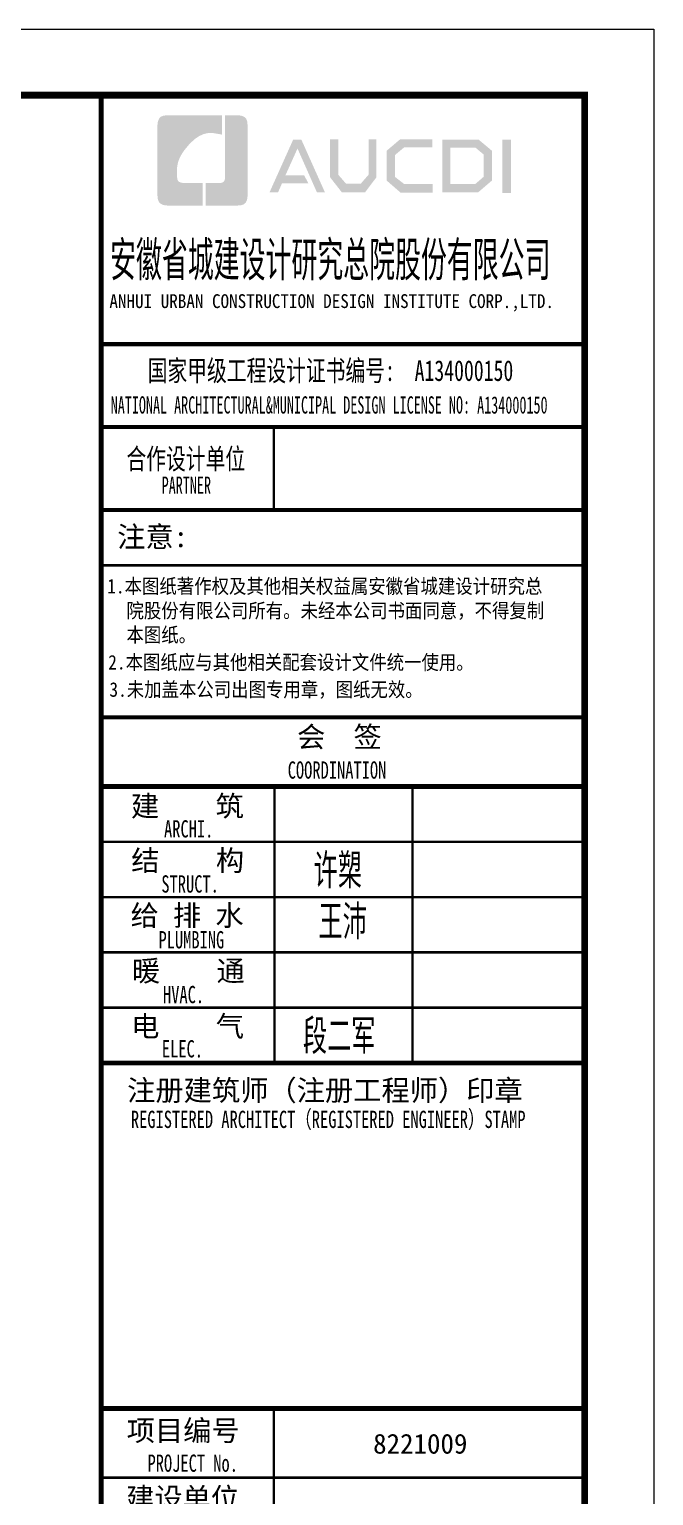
# Model space of a CAD drawing. Extents: x 2803505 to 5851001, y -1372902 to 24339.
# Drawn here: x 2943261 to 2952303, y -609114 to -587899 of the extents above; entities that cross this region are included whole.
import ezdxf

# ---------------------------------------------------------------- set-up
doc = ezdxf.new("R2010")
doc.units = 0
doc.header["$LTSCALE"] = 1000
doc.header["$MEASUREMENT"] = 0
doc.layers.get('0').update_dxf_attribs({"linetype": 'CONTINUOUS'})
for name, color, linetype in [('!!电气', 1, 'CONTINUOUS'), ('PUB_TITLE', 4, 'CONTINUOUS'), ('图签文字', 4, 'CONTINUOUS')]:
    doc.layers.add(name, color=color, linetype=linetype)
doc.layers.add('图框', color=147, linetype='CONTINUOUS', lineweight=20)
doc.layers.add('图签', color=147, linetype='CONTINUOUS', lineweight=18)
doc.styles.add('HT', font='simhei.ttf')
doc.styles.add('宋体', font='', dxfattribs={"height": 4})
doc.styles.add('建筑图签-1', font='simhei.ttf', dxfattribs={"width": 0.7})
doc.styles.add('建筑图签-2', font='TXT.shx', dxfattribs={"width": 0.5, "bigfont": 'HZTXT.shx'})
doc.styles.get('宋体').set_extended_font_data('SimSun')

# ---------------------------------------------------------------- blocks, each defined once
blk = doc.blocks.new('院标1')
h = blk.add_hatch(color=150)
h.dxf.hatch_style = 1
h.set_gradient(color1=(33, 113, 253), color2=(33, 113, 253), tint=1, name='INVCURVED')
edge = h.paths.add_edge_path()
edge.add_spline(control_points=[(116373, 648379), (116379, 648379), (116382, 648379), (116391, 648379), (116391, 648379), (116391, 648379), (116616, 648379), (116616, 648379), (116616, 648379), (116616, 648379), (116616, 648054), (116616, 648054), (116616, 648054), (116616, 648054), (116108, 648054), (116108, 648054), (116108, 648054), (116028, 648054), (115963, 648111), (115963, 648199), (115963, 648199), (115963, 648199), (115963, 649215), (115963, 649215), (115963, 649215), (115963, 649295), (116018, 649360), (116108, 649360), (116108, 649360), (116108, 649360), (116897, 649360), (116897, 649360), (116897, 649360), (116897, 649360), (116897, 649080), (116897, 649080), (116897, 649080), (116897, 649080), (116566, 649140), (116356, 648859), (116356, 648859), (116245, 648719), (116240, 648545), (116247, 648466), (116247, 648466), (116254, 648386), (116247, 648466), (116247, 648466), (116247, 648466), (116247, 648466), (116258, 648374), (116373, 648379)], knot_values=[0, 0, 0, 0, 0.071429, 0.071429, 0.071429, 0.107143, 0.142857, 0.142857, 0.142857, 0.178571, 0.214286, 0.214286, 0.214286, 0.25, 0.285714, 0.285714, 0.285714, 0.321429, 0.357143, 0.357143, 0.357143, 0.392857, 0.428571, 0.428571, 0.428571, 0.464286, 0.5, 0.5, 0.5, 0.535714, 0.571429, 0.571429, 0.571429, 0.607143, 0.642857, 0.642857, 0.642857, 0.678571, 0.714286, 0.714286, 0.714286, 0.75, 0.785714, 0.785714, 0.785714, 0.821429, 0.857143, 0.857143, 0.857143, 0.928571, 1, 1, 1, 1], degree=3, periodic=0)
h = blk.add_hatch(color=150)
h.dxf.hatch_style = 1
h.set_gradient(color1=(33, 113, 253), color2=(33, 113, 253), tint=1, name='INVCURVED')
edge = h.paths.add_edge_path()
edge.add_spline(control_points=[(117268, 649215), (117268, 649215), (117268, 648199), (117268, 648199), (117268, 648199), (117268, 648114), (117212, 648054), (117123, 648054), (117123, 648054), (117123, 648054), (116663, 648054), (116663, 648054), (116663, 648054), (116663, 648054), (116663, 648379), (116663, 648379), (116663, 648379), (116663, 648379), (116865, 648379), (116865, 648379), (116865, 648379), (116907, 648379), (116941, 648413), (116941, 648455), (116941, 648455), (116941, 648455), (116941, 649360), (116941, 649360), (116941, 649360), (116941, 649360), (117123, 649360), (117123, 649360), (117123, 649360), (117204, 649360), (117268, 649306), (117268, 649215)], knot_values=[0, 0, 0, 0, 0.1, 0.1, 0.1, 0.15, 0.2, 0.2, 0.2, 0.25, 0.3, 0.3, 0.3, 0.35, 0.4, 0.4, 0.4, 0.45, 0.5, 0.5, 0.5, 0.55, 0.6, 0.6, 0.6, 0.65, 0.7, 0.7, 0.7, 0.75, 0.8, 0.8, 0.8, 0.9, 1, 1, 1, 1], degree=3, periodic=0)
blk = doc.blocks.new('A$C3F294DF5')
at = {"layer": 'PUB_TITLE'}
h = blk.add_hatch(color=147, dxfattribs=at)
h.paths.add_polyline_path([(-1192, 38658), (-1066, 38658), (-1066, 37888), (-1192, 37888)])
h.paths.add_polyline_path([(-1944, 38542), (-1944, 38016), (-1584, 38016), (-1460, 38123), (-1460, 38441), (-1580, 38542)], flags=16)
h.paths.add_polyline_path([(-2062, 38660), (-2062, 37898), (-1540, 37898), (-1341, 38068), (-1341, 38496), (-1537, 38660)])
h.paths.add_polyline_path([(-2205, 38664), (-2205, 38548), (-2612, 38548), (-2745, 38437), (-2745, 38118), (-2612, 38015), (-2203, 38015), (-2203, 37893), (-2667, 37893), (-2869, 38068), (-2869, 38496), (-2671, 38664)])
h.paths.add_polyline_path([(-3688, 38662), (-3568, 38662), (-3568, 38151), (-3454, 38020), (-3243, 38020), (-3129, 38151), (-3129, 38662), (-3015, 38662), (-3015, 38114), (-3179, 37897), (-3517, 37897), (-3688, 38116)])
h.paths.add_polyline_path([(-4220, 38660), (-4103, 38660), (-3761, 37896), (-3877, 37896), (-4158, 38530), (-4333, 38142), (-4062, 38142), (-4001, 38027), (-4382, 38027), (-4441, 37894), (-4564, 37894)])
at = {"layer": '图框'}
for p, q in [((-7000, 35700), (0, 35700)), ((-7000, 35700), (0, 35700)), ((-7000, 34500), (0, 34500))]:
    blk.add_line(p, q, dxfattribs=at)
for points, const_width in [([(-7000, -700), (-7000, 39300)], 70), ([(-7000, 35700), (0, 35700)], 60), ([(-7000, 34500), (0, 34500)], 60), ([(-7000, 34500), (0, 34500)], 60), ([(-4500, 34500), (-4500, 33300)], 35), ([(-7000, 33300), (0, 33300)], 60), ([(-7000, 33300), (0, 33300)], 60), ([(-7000, 32499), (0, 32499)], 35), ([(-6992, 30300), (8, 30300)], 60), ([(-6992, 29300), (8, 29300)], 70), ([(-6992, 29300), (8, 29300)], 70), ([(-4492, 29300), (-4492, 25300)], 35), ([(-2492, 29300), (-2492, 25300)], 35), ([(-6992, 28500), (8, 28500)], 35), ([(-6992, 27700), (8, 27700)], 35), ([(-6992, 26900), (8, 26900)], 35), ([(-6992, 26100), (8, 26100)], 35), ([(-6992, 25300), (8, 25300)], 70), ([(-7000, 20300), (0, 20300)], 70), ([(-7000, 20300), (0, 20300)], 70), ([(-4500, 16300), (-4500, 20300)], 35), ([(-7000, 19300), (0, 19300)], 35)]:
    blk.add_lwpolyline(points, dxfattribs=dict(at, const_width=const_width))
blk.add_blockref('院标1', (-122149, -610349))
at = {"layer": 'PUB_TITLE', "style": 'HT', "width": 0.88}
for s, p in [('1.本图纸著作权及其他相关权益属安徽省城建设计研究总', (-6914, 32093)), ('院股份有限公司所有。未经本公司书面同意，不得复制', (-6635, 31739)), ('本图纸。', (-6635, 31389)), (' 2.本图纸应与其他相关配套设计文件统一使用。 ', (-7025, 30992)), ('3.未加盖本公司出图专用章，图纸无效。', (-6882, 30598))]:
    blk.add_text(s, height=210, dxfattribs=at).set_placement(p)
at = {"layer": '图签', "color": 154, "style": '宋体'}
blk.add_text('8221009', height=286.7, dxfattribs=at).set_placement((-3063, 19648))
at = {"layer": '图签文字', "color": 7, "style": '建筑图签-1'}
for s, height, width, p in [('安徽省城建设计研究总院股份有限公司', 500, 0.55, (-6872, 36677)), ('国家甲级工程设计证书编号:  A134000150', 300, 0.7, (-6328, 35167)), ('合作设计单位', 300, 0.7, (-6635, 33890))]:
    blk.add_text(s, height=height, dxfattribs=dict(at, width=width)).set_placement(p)
at = {"layer": '图签文字', "linetype": 'Continuous', "style": '建筑图签-1', "width": 0.91}
blk.add_text('ANHUI URBAN CONSTRUCTION DESIGN INSTITUTE CORP.,LTD.', height=200, dxfattribs=at).set_placement((-6882, 36222))
at = {"layer": '图签文字', "style": '建筑图签-1'}
for s, width, p in [('NATIONAL ARCHITECTURAL&MUNICIPAL DESIGN LICENSE NO: A134000150', 0.6, (-6863, 34695)), ('PARTNER', 0.6, (-6125, 33534)), ('COORDINATION', 0.7, (-4300, 29413)), ('ARCHI.', 0.7, (-6091, 28562)), ('STRUCT.', 0.7, (-6130, 27765)), ('PLUMBING', 0.7, (-6171, 26958)), ('HVAC.', 0.7, (-6106, 26165)), ('ELEC.', 0.7, (-6122, 25380)), ('REGISTERED ARCHITECT（REGISTERED ENGINEER）STAMP', 0.7, (-6571, 24359)), ('PROJECT No.', 0.7, (-6330, 19385, -1799))]:
    blk.add_text(s, height=250, dxfattribs=dict(at, width=width)).set_placement(p)
at = {"layer": '图签文字', "color": 7, "style": '建筑图签-1'}
for s, p in [('注意:', (-6769, 32763)), ('会  签', (-4165, 29868)), ('建    筑', (-6570, 28867)), ('结    构', (-6566, 28079)), ('给 排 水', (-6575, 27285)), ('暖    通', (-6557, 26482)), ('电    气', (-6567, 25682)), ('注册建筑师（注册工程师）印章', (-6625, 24754)), ('项目编号', (-6632, 19832)), ('建设单位', (-6640, 18855))]:
    blk.add_text(s, height=300, dxfattribs=at).set_placement(p)
at = {"layer": '图签文字', "color": 1, "style": '建筑图签-2', "width": 0.7}
for s, p in [('许槊', (-3925, 27828)), ('王沛', (-3854, 27087)), ('段二军', (-4079, 25432))]:
    blk.add_text(s, height=500, dxfattribs=at).set_placement(p)

msp = doc.modelspace()

# ---------------------------------------------------------------- linework, layer by layer
at = {"layer": '图框'}
msp.add_lwpolyline([(2892903.3, -587899.4), (2952303.2, -587899.4), (2952303.2, -629853.6), (2892903.3, -629853.6)], close=True, dxfattribs=at)
at = {"layer": '图框', "const_width": 100}
msp.add_lwpolyline([(2895403.3, -628853.6), (2951303.3, -628853.6), (2951303.3, -588853.6), (2895403.3, -588853.6)], close=True, dxfattribs=at)

# ---------------------------------------------------------------- block references
at = {"layer": '!!电气'}
msp.add_blockref('A$C3F294DF5', (2951303.3, -628153.6), dxfattribs=at)

doc.saveas('drawing.dxf')
